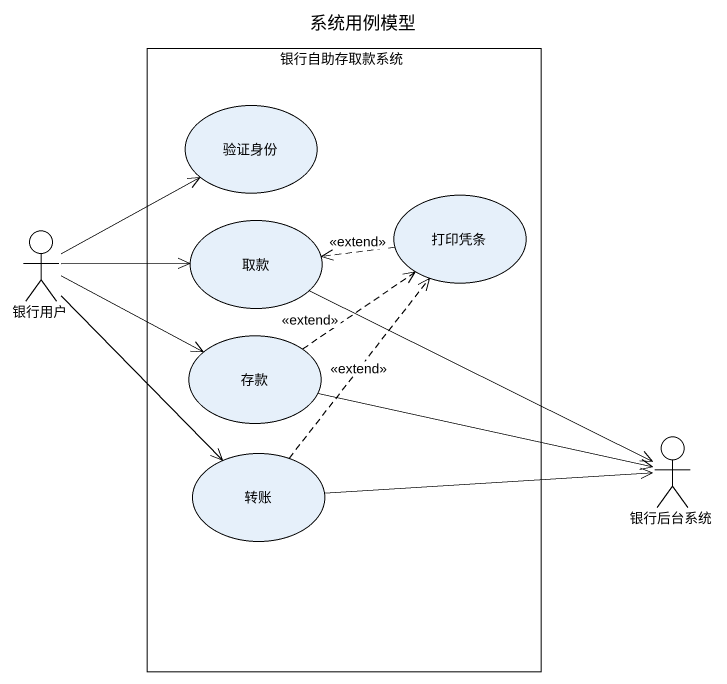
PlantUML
@startuml
title 系统用例模型
rectangle 银行自助存取款系统 {
  usecase 验证身份
  usecase 打印凭条
  usecase 取款
  usecase 存款
  usecase 转账
}
actor 银行用户
actor 银行后台系统
打印凭条 .left.> 取款 : <<extend>>
银行用户 -up-> 验证身份
银行用户 -right-> 取款
银行用户 -right-> 存款
银行用户 --> 转账
取款 -right-> 银行后台系统
存款 .up.> 打印凭条 : <<extend>>
存款 -right-> 银行后台系统
转账 .up.> 打印凭条 : <<extend>>
转账 -right-> 银行后台系统
@enduml
